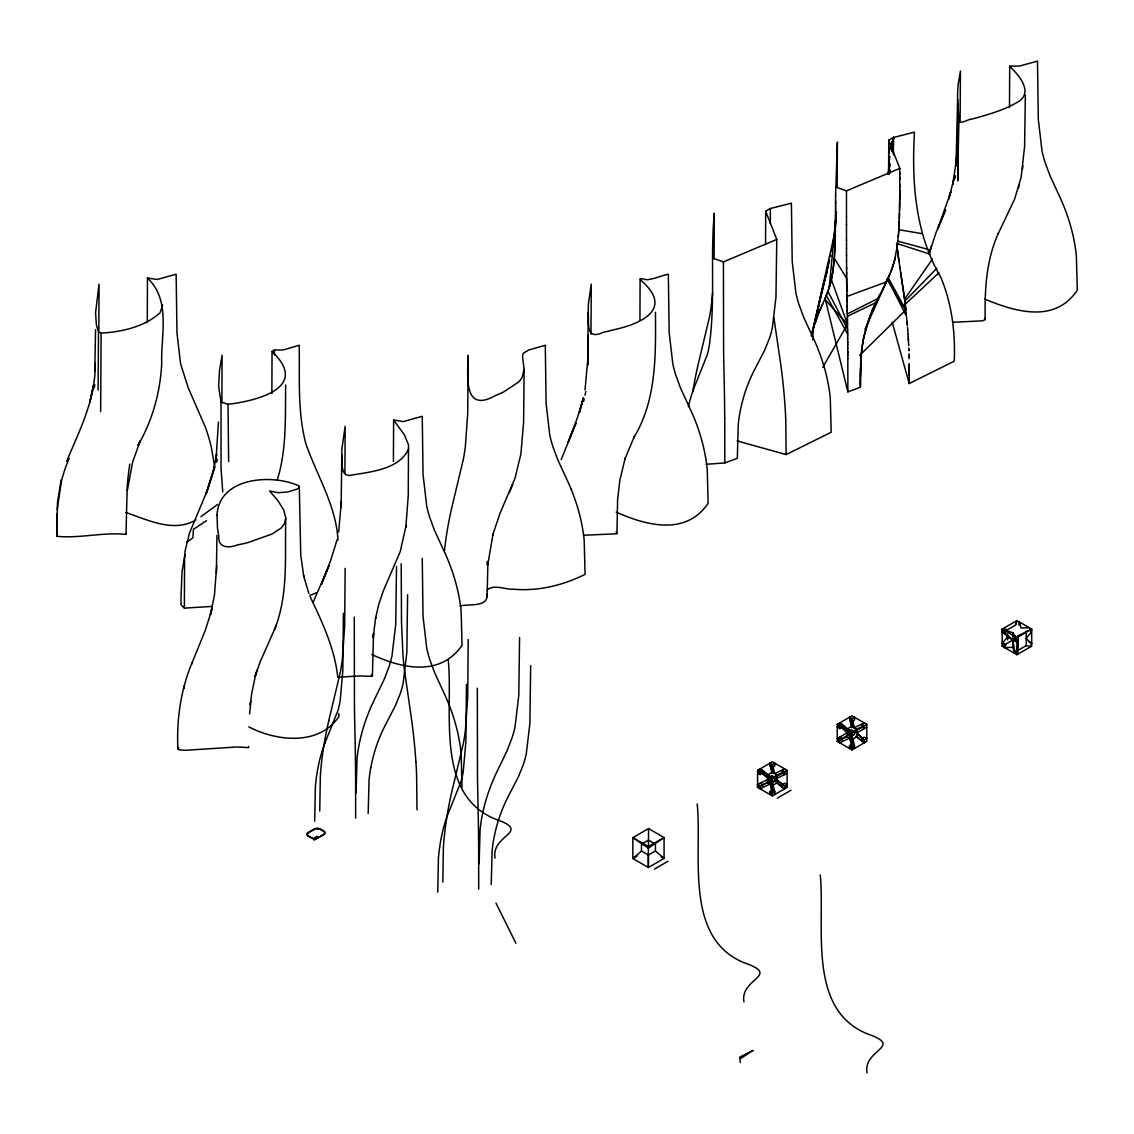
<?xml version="1.0" encoding="UTF-8"?>
<svg xmlns="http://www.w3.org/2000/svg" width="1134" height="1134" viewBox="0 0 1134 1134"><rect width="100%" height="100%" fill="white"/><g stroke="black" fill="none" stroke-linecap="round" stroke-linejoin="round"><path stroke-width="1.5" d="M129.786 464.132L128.993 469.632A330.377 134.563 71.6 0 0 127.221 486.273L126.002 534.383C102.91 531.988 79.763 538.65 56.828 536.283L57.48 502.39L61.165 479.725M98.842 330.604L99.055 284.18L95.568 312.686L96.404 324.948L98.488 331.78L98.105 390.053M98.488 331.78L101.124 333.155L100.642 411.557M214.85 467.959L211.363 447.42A251.039 200.931 19.3 0 0 205.75 428.057L188.272 387.913L180.604 363.901L176.975 333.013L176.139 274.215L157.172 279.488L147.463 278.014L147.278 322.609M147.463 278.014C171.163 300.425 160.801 334.757 161.694 363.645C160.291 392.293 152.424 420.53 137.994 445.364L140.219 440.857L132.65 462.034L127.348 490.441M177.882 748.794C176.535 719.58 180.675 690.067 191.972 662.993L191.561 664.07L205.396 630.036L211.448 610.857L212.186 607.767L210.47 614.557L214.482 594.811L216.693 565.71M285.768 518.649C284.691 555.561 288.731 594.556 274.485 629.639L276.214 625.245M314.699 821.144L315.351 787.691A211.789 122.274 60 0 1 316.57 776.18A242.832 140.191 60 0 1 324.891 743.139M319.745 811.079L320.327 776.833A211.789 108.283 -65.1 0 1 321.404 763.834A242.832 124.145 -65.1 0 1 328.775 720.7M343.404 613.267L342.822 670.889L340.186 700.571A161.482 93.229 60 0 1 338.06 710.153L326.663 738.702A224.56 129.645 60 0 0 324.863 743.11M345.161 568.361L344.651 626.677L342.312 659.577A161.482 82.555 -65.1 0 1 340.441 671.725L330.334 714.122A224.56 114.803 -65.1 0 0 328.747 720.714M356.076 792.836L357.012 758.972A211.789 172.325 -8.2 0 1 358.727 746.668A242.832 197.585 -8.2 0 1 370.449 708.268M368.167 813.532L369.074 779.838A211.789 168.002 22.9 0 1 370.747 767.846M371.853 654.516C401.705 668.55 440.02 677.111 462.034 645.374L461.127 611.439A211.789 169.519 19.3 0 0 459.44 599.036A242.832 194.353 19.3 0 0 447.902 559.856A224.56 179.739 19.3 0 0 445.449 554.101L434.563 530.457L429.644 517.132A161.482 129.248 19.3 0 1 426.71 505.991L423.039 474.352L422.245 416.306L403.222 421.593L393.611 420.034L393.427 461.41M396.531 566.447L395.723 624.451L391.995 655.835A161.482 131.388 -8.2 0 1 389.005 666.778L384.015 679.762L372.93 702.683A224.56 182.716 -8.2 0 0 370.407 708.254M407.602 594.655L406.822 652.489L403.18 683.192A161.482 128.085 22.9 0 1 400.274 693.583L395.397 705.646L384.61 726.511A224.56 178.123 22.9 0 0 382.144 731.614A242.832 192.61 22.9 0 0 370.775 767.86M393.611 420.034L404.498 435.059L408.495 444.84L408.254 495.813L405.816 527.367M437.752 892.189L438.404 858.736A211.789 122.274 60 0 1 439.623 847.226M442.799 882.124L443.38 847.863A211.789 108.283 -65.1 0 1 444.457 834.879M448.27 660.243C453.317 711.713 434.804 793.786 494.778 818.861C533.264 832.186 490.653 834.298 495.048 858.154M466.457 684.312L465.876 741.934L463.239 771.616A161.482 93.229 60 0 1 461.113 781.198L449.716 809.747A224.56 129.645 60 0 0 447.916 814.155A242.832 140.191 60 0 0 439.652 847.24M468.214 639.406L467.704 697.722L465.365 730.622A161.482 82.555 -65.1 0 1 463.494 742.77L453.387 785.153A224.56 114.803 -65.1 0 0 451.8 791.745A242.832 124.145 -65.1 0 0 444.485 834.865M479.129 863.881L480.065 830.003A211.789 172.325 -8.2 0 1 481.78 817.713A242.832 197.585 -8.2 0 1 493.503 779.313A224.56 182.716 -8.2 0 1 495.983 773.728L507.068 750.807L512.058 737.823A161.482 131.388 -8.2 0 0 515.049 726.88L518.777 695.496L519.585 637.492M491.22 884.577L492.128 850.883A211.789 168.002 22.9 0 1 493.8 838.891A242.832 192.61 22.9 0 1 505.225 802.674A224.56 178.123 22.9 0 1 507.663 797.556L518.451 776.691L523.327 764.628A161.482 128.085 22.9 0 0 526.233 754.238L529.876 723.535L530.655 665.686M640.086 278.737L639.945 320.029M655.466 312.275C655.721 354.814 656.77 400.259 633.594 437.965L634.345 436.42L624.678 459.582L625.245 457.966L619.901 479.852L617.605 499.881L616.91 533.788L583.585 535.248M697.212 803.963C702.244 855.433 683.731 937.506 743.706 962.582C782.191 975.906 739.595 978.018 743.975 1001.875M714.108 258.906L714.321 213.135C710.224 257.092 715.426 301.573 709.331 345.36A161.482 93.229 60 0 1 707.219 354.942L695.808 383.49A224.56 129.645 60 0 0 694.022 387.899A242.832 140.191 60 0 0 688.395 406.667M769.887 778.448L757.583 784.544L757.583 787.379L772.353 795.912L787.124 787.379L787.124 784.544L784.657 783.112L782.191 784.544L782.191 787.379L784.657 788.796L784.657 785.961L774.82 778.448L784.657 785.961L787.124 784.544M737.072 440.913L786.145 454.564L831.194 432.252L830.286 398.317A211.789 169.519 19.3 0 0 828.585 385.9A242.832 194.353 19.3 0 0 817.061 346.721A224.56 179.739 19.3 0 0 814.609 340.98L803.722 317.322L798.804 304.011A161.482 129.248 19.3 0 1 795.87 292.856L792.198 261.217L791.404 203.17L770.355 208.528L765.691 211.236L765.563 244.76M787.124 787.379L787.124 770.326L772.353 761.807L757.583 770.326L757.583 787.379L769.887 781.283L772.353 795.912L772.353 776.01L769.887 776.436L760.049 768.909L760.049 774.593L757.583 773.175L762.516 770.326L769.887 776.436L769.887 780.277L772.353 781.695L774.82 780.277L774.82 777.428L772.353 776.01L769.887 777.428M765.691 211.236L776.762 239.43L775.968 297.278L772.339 327.967A161.482 128.085 22.9 0 1 769.433 338.371L764.557 350.434L753.756 371.286A224.56 178.123 22.9 0 0 751.303 376.389A242.832 192.61 22.9 0 0 739.935 412.648A211.789 168.002 22.9 0 0 738.234 424.612L737.327 458.32L724.81 462.927L706.043 464.302M820.265 875.009C825.297 926.478 806.784 1008.551 866.759 1033.627C905.244 1046.951 862.648 1049.063 867.028 1072.92M835.602 200.902L835.588 206.983M835.602 195.473L835.602 204.276M835.602 195.87L837.374 142.104L837.161 187.422M860.38 384.469L860.38 380.741M825.127 298.511L847.863 391.882L860.38 387.275L860.38 382.853M888.73 150.836L888.73 153.756M888.73 146.088L888.716 159.44M888.73 146.357L888.73 140.191L893.408 137.498L914.458 132.125C911.623 181.979 915.067 233.462 940.851 277.405C951.908 303.827 955.452 332.73 954.247 361.207L909.199 383.533L892.231 322.297M899.815 177.556L899.716 200.165M899.815 179.47L899.815 173.034M899.815 174.012L899.815 168.385L888.73 140.191M960.101 122.529L960.427 71.059L958.372 83.136A340.002 196.295 0 0 0 957.62 99.395L958.613 114.491A87.814 50.704 0 0 1 958.57 118.404L958.032 177.769L958.173 171.758M1002.158 646.182L1014.987 638.768L1014.987 635.933L1012.832 632.729L1005.149 630.249L1004.611 633.396L1002.158 631.978L1002.158 629.129L1016.914 620.61L1031.685 629.129L1031.685 646.182L1016.914 654.701L1002.158 646.182L1002.158 629.129L1016.914 637.662L1016.914 654.701M984.794 299.107C1015.426 311.864 1055.059 323.629 1077.3 290.162L1076.379 256.227A211.789 169.519 19.3 0 0 1074.692 243.81A242.832 194.353 19.3 0 0 1063.168 204.63A224.56 179.739 19.3 0 0 1060.715 198.889L1049.815 175.231L1044.91 161.921A161.482 129.248 19.3 0 1 1041.976 150.765L1038.305 119.141L1037.511 61.08L1019.523 66.07L1009.685 66.112L1009.487 107.489M1014.987 635.933L1014.462 639.08L1016.914 640.497L1016.914 637.662M1025.363 95.185L1024.597 146.57L1021.139 177.244L1014.576 199.201L997.863 234.426L998.402 233.15C986.169 260.14 984.539 290.332 985.233 319.533L982.554 320.823L952.688 322.283M285.669 384.993C285.158 416.788 286.888 449.461 277.206 480.164M344.92 473.516L345.161 426.271L341.887 448.823L341.121 507.422L341.362 501.497L338.669 532.016M524.121 370.01L523.596 422.613L520.875 454.11L514.935 478.491L500.08 513.092L492.624 535.361L493.092 533.731L487.776 564.874L487.875 563.456L487.11 597.136M588.177 341.377L588.248 335.409L587.724 365.261L588.234 312.658M835.588 209.634L835.588 206.133M860.38 381.775L860.38 378.685M888.73 155.911L888.631 172.737M899.801 187.308L899.801 184.743M957.62 99.395L955.976 166.074L957.11 150L956.671 156.549M958.655 115.966L957.904 180.93L958.088 175.983M216.934 535.305L216.396 572.982M221.867 402.853L222.108 355.226L219.457 370.804L218.635 386.439L221.017 402.003L221.031 468.158L222.76 491.929M637.124 856.057L632.843 858.537L641.49 851.039L641.49 844.15L648.492 840.11L655.424 844.107L655.424 850.996L648.407 855.036L648.364 867.496L632.843 858.537L632.843 837.643L648.549 828.571L664.07 837.544L664.07 858.424L648.364 867.496L648.364 846.602L664.07 837.544L648.407 848.147L632.843 837.643L648.364 846.602L648.407 848.147M648.549 828.571L648.492 846.999M835.574 212.384L835.574 211.023M835.588 208.684L835.248 237.587M860.38 379.181L860.904 358.33M888.716 160.83L888.702 164.26M899.786 189.846L899.772 192.341M95.554 329.725L94.76 371.328L95.171 363.305C95.979 398.417 79.791 429.871 66.651 461.34M274.4 354.956L274.428 349.981L283.103 349.995L299.192 345.26C299.815 378.132 297.306 411.727 305.911 443.819C316.967 475.685 335.976 505.325 337.989 539.883M337.62 677.239L358.954 675.992A65.885 38.032 0 0 1 366.537 676.204L372.406 676.247L373.554 633.24L373.157 637.705L375.68 617.506L375.524 618.37L378.614 604.861L383.278 590.942L400.274 551.493L406.085 525.481M835.545 216.424L835.56 215.091M888.687 165.607L888.659 170.213M899.772 193.56L899.758 195.998M221.017 402.003L228.019 404.299L228.629 461.623M835.531 219.046L835.545 217.742M860.394 376.686L860.522 367.544M899.744 196.607L899.248 221.187M835.517 221.683L835.517 220.336M212.015 606.421L184.374 608.122L184.573 559.289L185.097 550.883L189.35 533.504L207.635 489.619L213.277 471.787L214.496 466.797L206.09 493.843L213.277 471.787L216.665 454.224L216.041 458.887L218.451 422.032M835.489 224.305L835.503 222.349M888.645 170.865L888.617 174.055L889.977 163.608M899.701 201.328L899.687 203.057M835.46 226.843L835.474 224.957M860.38 387.275L860.862 353.907M899.673 203.624L899.645 205.892M899.631 206.459L899.602 208.117M56.87 513.83L56.828 536.283M812.809 339.789L812.993 329.399L834.326 234.795L835.248 226.956M899.574 209.492L899.56 210.314M590.97 334.247L591.268 284.18L588.475 303.416A340.115 196.366 0 0 0 588.433 317.889C588.277 329.384 588.915 339.038 603.175 332.347A173.743 100.302 0 0 0 613.522 329.852C643.318 323.332 673.312 308.363 640.979 280.353C638.272 276.327 646.465 280.75 648.294 279.545C655.197 278.723 661.561 275.562 668.351 274.215L669.145 332.262L672.816 363.901A161.482 129.248 19.3 0 0 675.751 375.042L680.669 388.367L691.556 412.025A224.56 179.739 19.3 0 1 694.051 417.751A242.832 194.353 19.3 0 1 705.504 456.945A211.789 169.519 19.3 0 1 707.233 469.363L708.14 503.298C685.872 536.084 646.564 525.581 616.201 512.157M835.319 235.135L835.134 241.755M899.503 212.994L899.446 215.077M899.432 215.602L899.375 217.558M835.163 241.003L835.078 243.597M860.578 365.318L860.819 359.847M899.361 217.969L899.333 218.805M835.092 242.86L834.369 257.135M740.332 1062.586L739.892 1057.469L741.452 1057.37L740.445 1057.965M958.414 120.232C959.605 125.661 968.748 118.46 972.348 119.027C987.26 114.761 1002.513 110.763 1016.05 102.953C1034.931 93.824 1019.452 75.411 1009.6 66.311M271.877 393.569L272.032 351.526L274.428 349.981M899.262 220.705L899.191 222.562M835.021 245.128L834.936 247.113M899.234 221.64L899.064 225.51M899.191 222.788L898.893 228.572M834.908 247.708L834.511 255.107M587.809 359.35L585.016 389.898M249.593 713.867L251.606 693.994L255.66 674.574L255.193 676.403L260.14 661.944L275.009 628.307M899.035 225.95L898.993 226.757M898.979 227.126L898.638 232.612M836.325 212.923L835.29 226.446M487.067 564.675L487.266 561.387M898.78 230.627L898.823 229.819M898.752 231.024L897.178 246.957M57.224 509.506L61.293 481.822A248.261 191.901 30.5 0 1 66.793 464.189L69.174 458.349M834.454 255.958L832.966 270.629M860.933 357.89L863.002 341.32M860.961 357.408L861.287 353.567M1018.063 635.749L1017.453 654.403L1018.063 635.749L1031.16 629.441L1031.16 632.276L1026.242 638.314L1031.16 643.644L1031.16 646.479L1026.242 645.615L1018.063 650.335M898.539 234.029L898.298 237.006M834.142 260.04L834.298 258.169L846.644 278.397A164.359 4.55 -88.9 0 0 846.814 291.466M712.662 292.714L711.472 304.351A161.482 82.555 -65.1 0 1 709.601 316.514L699.494 358.897A224.56 114.803 -65.1 0 0 697.169 368.777A242.832 124.145 -65.1 0 0 692.917 391.102M834.085 260.678L834 261.656M891.211 149.66L893.408 137.498L892.16 151.517L893.408 137.498L888.73 152.296M892.104 151.488L893.408 137.498L893.408 152.509M847.58 329.158L827.933 291.381L829.266 287.356L836.382 212.001M892.104 151.332L893.408 137.498L893.408 144.67M833.929 262.393L833.632 265.413M956.444 159.625L952.773 184.374L954.162 177.783L948.69 199.215L950.944 191.561L937.747 228.827L945.628 209.79L936.103 232.456L929.795 251.663M861.386 352.603L861.812 348.932M889.552 173.516L889.921 170.086M891.934 151.219L893.408 137.498L891.622 149.731M889.325 174.126L889.708 170.639M891.848 151.446L893.408 137.498L892.019 151.389L893.408 137.498L891.905 149.745M833.547 266.178L832.824 271.593M250.571 701.351L250.189 704.554L250.288 703.732M888.9 174.253L889.552 168.994M897.547 244.164L894.74 259.658M834.326 234.795L833.079 243.045M888.475 174.267L889.651 165.507M1022.499 168.98L1022.925 165.876M861.953 347.855L862.535 344.041M897.15 247.169L896.583 250.784M832.951 270.743L832.37 274.414M888.035 174.197L889.566 163.707M815.587 322.453L818.337 313.693M832.753 272.061L831.548 278.624M826.757 273.407L827.338 269.949M816.423 317.208L817.09 313.409M862.591 343.701L862.761 342.681M832.937 243.824L832.654 245.398M817.217 312.644L820.435 296.725M888.702 163.579L889.949 156.62M862.818 342.34L863.087 340.866M832.243 275.151L831.591 278.44M408.651 448.781C399.225 469.774 370.421 471.758 350.123 475.387C339.676 476.181 342.737 461.212 341.674 454.819M94.278 387.686L94.831 384.738M954.97 178.293L955.452 175.713M216.679 462.162L217.26 459.128M832.228 247.736L831.562 251.096M863.144 340.611L864.788 333.013M184.856 554.852L182.05 571.664L181.029 596.541L181.043 604.762L184.374 608.122M863.343 339.605L863.853 337.096M585.045 395.199L585.81 391.414M831.548 278.666L831.335 279.588M830.655 255.391L830.371 256.709M830.4 283.443L831.449 279.134M863.966 336.557L870.841 313.679M820.577 296.158L821.441 292.374M583.684 401.337L584.237 398.913M811.334 336.061L812.454 331.44M895.236 257.588L893.351 264.633M811.434 335.621L811.774 334.176M829.521 260.437L829.011 262.564M831.165 280.325L830.981 281.147M821.583 291.835L825.765 275.378M829.507 259.969L811.887 333.694M811.916 334.544L828.217 265.781M864.93 332.489L866.149 327.839M830.783 281.955L829.89 285.258M812.327 331.922L812.624 330.788M894.698 259.828L894.485 260.636M583.457 397.552L579.46 412.365L583.301 398.417L577.305 418.007L568.219 442.019L576.015 423.039L561.174 459.61M826.388 273.01L826.998 270.615M184.374 685.673L183.651 688.437L184.062 686.85M812.497 331.27L812.979 329.498M337.067 539.685L330.802 560.139L321.546 584.18L329.158 565.214L313.31 601.913M812.667 330.632L813.858 326.408A232.498 134.237 60 0 1 817.954 314.628L821.314 306.96M894.386 261.033L893.181 265.186M1018.304 188.499L1019.353 184.785M813.206 328.647L815.7 320.653M866.319 327.258L867.708 322.609M829.932 285.088L829.564 286.363M829.606 286.236L829.266 287.356L829.493 286.633M929.285 253.435L931.439 246.291L929.526 252.457M829.237 287.426L826.332 295.591L847.651 333.977M893.294 264.817L891.367 270.473M893.082 265.469L891.905 268.985M162.616 305.032L160.092 312.771C144.287 326.975 121.834 331.865 101.124 333.155M868.063 321.532L871.904 311.028M257.319 669.471L255.83 673.908L256.468 672.008M827.848 291.622L826.119 296.116M891.749 269.424L891.126 271.097M891.31 270.601L887.624 279.347M891.041 271.338L890.672 272.273M871.677 311.581L872.117 310.489M890.318 273.181L887.355 279.914M826.076 296.215L825.297 298.086M872.103 310.532L885.782 283.16M872.315 310.021L874.654 304.692M818.394 313.551L822.632 304.11M509.251 492.78L512.724 484.53M825.41 297.817L822.008 305.457M824.758 299.348L847.509 324.324L822.788 367.274M864.959 329.427L886.49 281.728M887.553 279.503L885.229 282.465M874.98 303.983L875.987 301.885M887.086 280.509L886.774 281.147M886.547 281.615L886.178 282.366M876.625 300.623L879.885 294.372M883.117 288.334L884.194 286.278M904.563 299.206L932.531 258.977M487.138 589.907C494.381 583.854 505.268 589.878 513.73 589.212C538.338 591.367 563.13 585.342 585.087 574.343L584.18 540.394A211.789 169.519 19.3 0 0 582.493 527.99A242.832 194.353 19.3 0 0 570.955 488.811M1018.063 643.049L1007.602 637.01L1002.158 643.332L1004.611 644.764L1004.611 647.599L1012.832 647.316L1014.462 653.283L1014.462 650.448L1017.453 651.554L1014.462 650.448M178.747 747.632L177.882 748.936L179.087 749.815L184.927 750.325L235.858 747.051A63.107 36.444 0 0 1 243.342 747.306L248.445 747.646L248.771 746.555M936.882 268.219L904.804 301.176M859.544 355.495L905.839 309.936L905.584 307.626M905.456 306.52L905.187 304.295L938.938 272.798M200.973 516.636L217.572 504.474M307.597 832.81L314.557 828.784A4.55 2.622 0 0 1 316.287 828.373A5.202 3.005 0 0 1 317.747 828.33L318.229 828.373M206.487 520.69L193.446 529.28L192.879 537.828L186.741 542.236M854.469 734.293L852.003 735.711L854.469 745.662L849.55 748.497L849.55 745.662L852.003 747.079L849.55 738.135L849.55 730.452L842.165 724.342L837.246 727.178L839.699 728.609L839.699 722.925L847.084 729.02L854.469 731.444L854.469 734.293L852.003 735.711L847.084 732.876L840.932 726.951M837.246 724.342L852.003 715.823L866.773 724.342L866.773 741.395L852.003 749.914L837.246 741.395L837.246 724.342L852.003 732.862M1002.158 631.978L1005.149 633.084L1012.832 640.03L1014.987 652.986M1005.149 630.249L1004.611 633.396M760.049 774.593L762.516 773.175L762.516 770.326L760.049 768.909M769.887 766.074L772.353 767.491L774.82 766.074L774.82 763.225L772.353 764.642L769.887 763.225L771.942 773.53M839.699 728.609L842.165 727.178L842.165 724.342L839.699 722.925M853.647 728.127L852.003 721.493L854.469 720.076L854.469 717.241L852.003 718.658L849.55 717.241L851.195 726.71M1018.856 625.174L1019.381 622.027L1021.011 627.995L1029.233 627.712M774.82 779.271L784.657 774.593L784.657 771.758L777.272 775.018L772.353 772.169L767.434 775.018L767.434 777.853L769.887 779.271L772.353 778.86L757.583 770.326M855.702 736.306L864.321 742.813L864.321 739.978L856.935 732.876L864.321 728.609L864.321 725.76L856.935 729.02L852.003 726.185L847.084 729.02L847.084 736.717L849.55 738.135L839.699 742.813L839.699 737.128L847.084 732.876M784.657 768.909L774.82 773.601L772.353 764.642L772.353 767.491M849.55 731.444L852.003 730.027L852.003 749.914M864.321 722.925L854.469 727.603L852.003 718.658L852.003 721.493M774.82 776.436L777.272 775.018L777.272 777.853M854.469 730.452L856.935 729.02L856.935 736.717L864.321 742.813M769.887 780.277L787.124 770.326M837.246 741.395L866.773 724.342M1014.462 639.08L1016.914 640.497M855.943 730.594L861.854 727.178L861.854 724.342L864.321 725.76M769.887 784.133L760.049 788.796L760.049 785.961L757.583 784.544M787.124 773.175L784.657 774.593L782.191 773.175L776.294 775.784M866.773 727.178L864.321 728.609L861.854 727.178M1031.16 632.276L1031.685 629.129L1016.39 637.96L1015.781 639.562L1015.781 636.656M777.272 782.701L772.353 785.55L767.434 782.701L767.434 779.866L772.353 782.701L777.272 779.866L777.272 782.701L784.657 788.796M856.935 736.717L852.003 739.552L854.469 748.497L854.469 745.662L852.003 744.23L849.55 734.293L842.165 727.178M772.353 782.701L774.82 791.645L769.887 794.48L769.887 791.645L772.353 790.228L774.82 791.645L774.82 794.48L772.764 787.039M849.55 745.662L852.003 744.23M654.304 869.168L667.94 861.287M777.343 798.123L790.993 790.242M314.231 839.826L323.544 834.44A4.267 2.466 0 0 0 324.395 833.362L324.395 832.37A4.054 2.339 0 0 0 323.53 831.321L319.93 829.237M195.984 519.939C173.573 533.065 147.718 519.882 125.676 512.412M877.588 298.724L847.325 313.948L847.226 309.681M875.561 302.792L847.367 316.343M841.187 739.325L847.084 736.717M761.524 785.309L767.434 782.701M835.602 187.011L846.488 190.852L899.815 168.385M712.549 258.056L723.435 261.897L776.762 239.43M847.126 305.471L846.914 296.456L886.391 281.927M1005.957 644.821L1002.683 645.87L1002.683 643.035L1005.149 644.452L1005.149 647.301M228.019 404.299C257.049 400.798 310.192 387.686 272.032 351.526M460.305 605.953C468.186 603.756 489.052 607.682 486.741 594.216M318.101 828.741L317.69 828.713A4.536 2.622 0 0 0 316.414 828.741A3.941 2.282 0 0 0 314.912 829.096L308.136 833.008A3.969 2.296 0 0 0 307.512 833.873L307.527 834.851A4.012 2.325 0 0 0 308.15 835.715L313.877 839.089L307.612 835.914A4.621 2.665 0 0 1 306.875 834.922A5.131 2.963 0 0 1 306.875 833.802A4.621 2.665 0 0 1 307.597 832.895M898.539 229.649L922.07 233.661M897.93 241.173L928.108 249.395M930.305 254.257L896.555 243.342L898.908 261.189M248.8 726.823C276.682 741.537 319.306 745.974 338.981 716.419L338.712 713.484M319.944 828.784L324.324 831.307A4.55 2.622 0 0 1 325.033 832.299L325.033 833.433A4.763 2.75 0 0 1 324.338 834.44L314.26 839.826M839.699 739.978L837.246 738.546L839.699 737.128L842.165 738.546L842.165 741.395M784.657 771.758L782.191 770.326L782.191 773.175M760.049 783.112L762.516 784.544L762.516 787.379M769.887 791.645L772.353 793.063M661.25 856.794L664.07 858.424L655.424 850.996M641.49 851.039L648.407 855.036M776.039 782.304L782.191 787.379M762.516 773.175L769.887 779.271M761.283 772.764L767.434 777.853M855.702 732.635L864.321 739.978L866.773 738.546L864.321 737.128L861.854 738.546L861.854 741.395M1007.602 637.01L1002.683 631.666L1002.683 628.831L1007.602 629.71L1015.781 624.976L1016.39 620.908L1016.39 623.757M371.371 674.773L372.406 676.247M616.088 531.562L617.066 533.462M886.93 278.581L905.91 310.588M888.248 277.717L905.839 309.936A235.674 74.83 76.3 0 0 903.118 288.589L900.637 272.401M887.596 279.021L906.52 316.358M495.955 903.075L515.885 943.219M984.794 318.215L985.233 319.533M310.092 596.612C322.226 622.141 334.601 648.237 337.705 676.714M308.831 593.38L303.558 575.576L303.77 576.596L300.751 555.008L299.305 486.968M831.364 279.503L847.509 324.324M769.887 781.283L772.353 790.228M849.55 717.241L852.003 726.185M772.764 768.98L773.998 773.459M769.887 763.225L772.353 772.169M899.772 266.844L904.535 298.979M899.914 267.794L896.796 245.44M773.898 317.775L779.554 356.232A224.56 71.3 76.3 0 1 780.546 363.022A242.832 77.098 76.3 0 1 785.097 407.092A211.789 67.246 76.3 0 1 785.777 420.246L786.145 454.564M905.088 303.402L905.187 304.295M906.052 311.878L906.293 314.132M906.605 317.279L906.704 318.243M906.803 319.349L907.087 322.382M907.058 321.971L907.172 323.374M907.157 323.204L907.328 325.019M907.313 324.863L907.37 325.628M125.917 533.405L126.002 534.383M907.512 327.272L907.625 328.704M907.668 329.2L907.753 330.377M907.795 330.958L908.036 334.232M908.079 334.955L908.164 336.061M908.192 336.628L908.32 338.513M908.291 338.272L908.377 339.463M908.362 339.349L908.419 340.285M908.391 339.888L908.532 342.383M908.532 342.525L908.632 344.495M908.646 344.608L908.674 345.346M908.788 347.925L908.858 350.208M908.844 349.655L908.887 350.718M908.972 353.765L909 355.282M847.112 305.372L847.169 307.583M847.155 306.79L847.296 312.488M847.013 300.978L847.041 302.466M846.942 298.001L846.985 299.504M909.014 355.948L909.043 356.884M847.325 313.82L847.41 318.37M846.914 296.498L846.644 277.915M846.871 294.202L846.9 295.747M847.41 317.889L847.424 318.81M909.043 357.338L909.071 358.755M847.424 318.626L847.438 320.114M847.438 319.689L847.481 321.9M847.467 321.687L847.566 327.981M847.58 329.016L847.608 330.533M847.594 330.221L847.637 333.027M847.637 332.815L847.665 335.976M847.665 335.536L847.693 338.712M909.142 363.631L909.17 368.181M847.693 338.697L847.722 341.901M847.722 341.788L847.736 342.822M846.644 278.028L846.63 276.072M847.736 342.666L847.75 345.09M847.75 344.821L847.778 348.266M846.616 274.541L846.63 276.214M846.602 273.152L846.616 274.712M909.156 365.134L909.199 383.533M847.778 348.195L847.793 351.852M847.793 351.597L847.807 353.099M846.602 272.203L846.602 273.308M846.588 269.665L846.602 272.599M846.574 268.134L846.588 270.02M847.807 352.745L847.821 355.14M847.807 354.985L847.821 358.585M846.574 267.1L846.574 268.29M846.574 267.355L846.545 260.806M909.17 369.315L909.184 371.498M847.821 358.486L847.863 391.882M846.545 260.99L846.531 254.81M846.517 248.672L846.531 255.462M909.184 372.93L909.184 375.439M909.184 378.458L909.199 380.953M893.408 151.559L893.408 154.904M846.503 239.798L846.517 248.785M846.488 224.248L846.503 240.493M846.488 216.58L846.488 225.071M770.355 223.554L770.355 208.528M1026.242 631.028L1026.242 645.615M1012.832 632.729L1012.832 647.316M1007.602 634.09L1007.602 639.916M852.003 724.342L852.003 727.759M846.488 190.852L846.488 216.722M724.81 462.927L724.782 429.63A211.789 5.854 -88.9 0 0 724.711 418.403M723.435 261.897L723.591 348.436A161.482 4.465 -88.9 0 0 723.69 357.522L724.229 383.335A224.56 6.209 -88.9 0 1 724.314 387.332A242.832 6.719 -88.9 0 1 724.711 418.432M478.704 889.184L478.676 855.886A211.789 5.854 -88.9 0 0 478.619 844.674A242.832 6.719 -88.9 0 0 478.208 813.617A224.56 6.209 -88.9 0 0 478.123 809.605L477.584 783.778A161.482 4.465 -88.9 0 1 477.485 774.706L477.329 688.168M462.034 787.464L461.127 753.529A211.789 169.519 19.3 0 0 459.44 741.112A242.832 194.353 19.3 0 0 447.902 701.932A224.56 179.739 19.3 0 0 445.449 696.191L434.563 672.533L429.644 659.223A161.482 129.248 19.3 0 1 426.71 648.081L423.039 616.442L422.245 558.396M416.986 809.789L416.617 775.458A211.789 67.246 76.3 0 0 415.951 762.331M401.195 563.754L401.507 622.141L402.967 655.339A161.482 51.271 76.3 0 0 404.129 667.742L410.409 711.443A224.56 71.3 76.3 0 1 411.387 718.247A242.832 77.098 76.3 0 1 415.937 762.317M355.651 818.138L355.622 784.856A211.789 5.854 -88.9 0 0 355.566 773.629A242.832 6.719 -88.9 0 0 355.169 742.572A224.56 6.209 -88.9 0 0 355.084 738.56L354.531 712.733A161.482 4.465 -88.9 0 1 354.432 703.661L354.276 617.123M317.959 828.373A4.55 2.622 0 0 1 319.66 828.77M317.846 828.741A3.941 2.282 0 0 1 319.632 829.223M570.997 488.797A224.56 179.739 19.3 0 0 568.503 483.056L557.616 459.412L552.697 446.087A161.482 129.248 19.3 0 1 549.763 434.946L546.092 403.307L545.298 345.26L528.685 350.023L523.327 353.241L522.505 356.388L524.149 369.344L522.079 377.367A39.293 22.694 0 0 1 518.479 382.13L503.425 392.052A92.293 53.284 0 0 1 495.671 395.412C463.069 413.953 467.591 376.389 468.214 355.226L467.704 413.556L465.365 446.442A161.482 82.555 -65.1 0 1 463.494 458.59L453.387 500.987A224.56 114.803 -65.1 0 0 451.063 510.853A242.832 124.145 -65.1 0 0 444.485 550.699M316.287 592.713A27.769 16.032 0 0 1 309.766 595.251M217.033 515.134L217.459 527.735A268.418 154.975 0 0 0 218.791 535.999C217.657 547.906 228.884 548.445 237.19 544.986A137.086 79.139 0 0 0 248.389 542.435L272.132 534.015L281.005 528.146L284.549 523.61L285.768 517.912L283.727 510.002L278.085 500.902L269.566 490.965L278.142 492.709L287.823 491.972L297.42 488.981L299.192 487.351L299.05 485.962C272.259 473.473 218.862 477.145 217.033 515.134M93.512 385.376L89.756 402.641L93.512 385.376M752.891 1050.481L741.494 1057.979L739.878 1057.058L752.891 1050.481M314.387 837.927L315.139 838.352L314.387 837.927M315.649 837.19L316.4 837.629L315.649 837.19M316.91 836.467L317.662 836.906L316.91 836.467M1029.233 641.915L1031.685 643.332L1029.233 641.915"/></g></svg>
